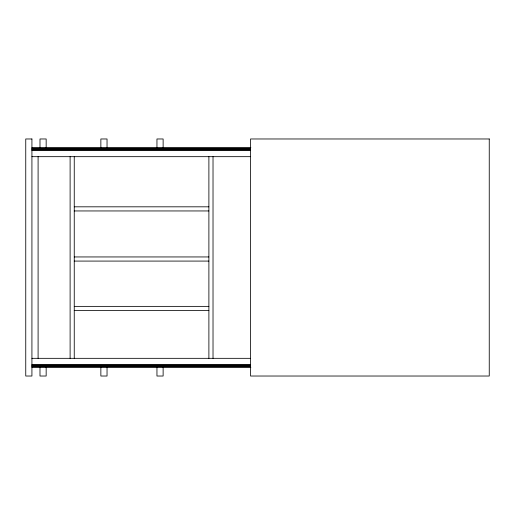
<?xml version="1.0" encoding="UTF-8"?>
<svg xmlns="http://www.w3.org/2000/svg" width="515" height="515" viewBox="0 0 515 515"><rect width="100%" height="100%" fill="white"/><g stroke="black" fill="none" stroke-linecap="round" stroke-linejoin="round"><path stroke-width="0.77" d="M31.924 147.612L250.85 147.612M31.924 148.333L250.258 148.333M31.924 149.054L250.258 149.054M31.924 149.775L250.258 149.775M31.924 150.496L250.258 150.496M31.924 156.669L250.258 156.669M74.25 206.818L208.89 206.818M74.25 210.95L208.89 210.95M74.25 256.946L208.89 256.946M74.25 261.079L208.89 261.079M74.25 306.374L208.89 306.374M74.25 310.506L208.89 310.506M31.924 358.331L250.258 358.331M31.924 364.504L250.258 364.504M31.924 365.225L250.258 365.225M31.924 365.946L250.258 365.946M31.924 366.667L250.258 366.667M31.924 367.388L250.85 367.388M213.023 156.669L213.023 358.331M208.89 156.669L208.89 358.331M163.126 148.333L163.126 138.973L156.953 138.973L156.953 147.811M163.126 366.667L163.126 376.027L156.953 376.027L156.953 367.189M107.036 148.333L107.036 138.973L100.863 138.973L100.863 147.811M107.036 366.667L107.036 376.027L100.863 376.027L100.863 367.189M74.25 156.669L74.25 358.331M70.111 156.669L70.111 358.331M46.163 148.333L46.163 138.973L39.99 138.973L39.99 147.811M46.163 366.667L46.163 376.027L39.99 376.027L39.99 367.189M38.097 156.669L38.097 358.331M31.924 138.973L25.75 138.973L25.75 376.027L31.924 376.027L31.924 138.973M489.25 138.973L250.548 138.973L250.548 376.027L489.25 376.027L489.25 138.973"/></g></svg>
